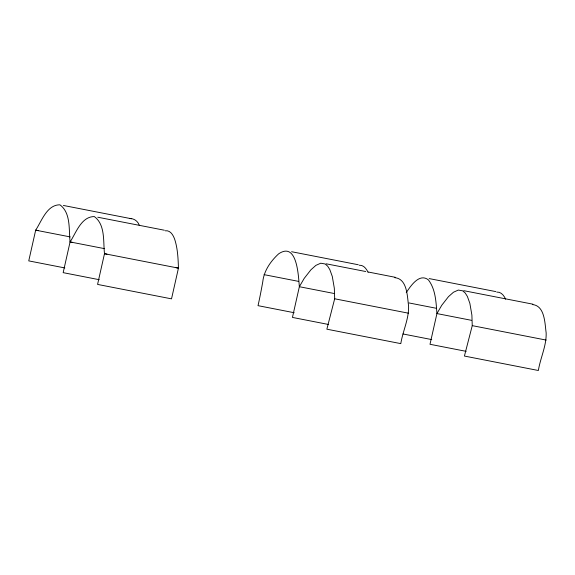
<?xml version="1.0" encoding="UTF-8"?>
<svg xmlns="http://www.w3.org/2000/svg" width="575" height="575" viewBox="0 0 575 575"><rect width="100%" height="100%" fill="white"/><g stroke="black" fill="none" stroke-linecap="round" stroke-linejoin="round"><path stroke-width="0.86" d="M394.795 277.668C407.395 278.796 407.251 296.477 408.588 306.029C409.005 318.931 402.823 330.97 400.797 343.627L326.859 329.188L334.679 298.784L334.319 288.212L332.293 276.446L329.806 269.574L327.671 266.175L325.148 263.968L320.735 263.206L315.898 265.37L310.91 269.804L304.204 278.379L299.359 286.709L292.445 317.422L328.591 324.487M532.364 304.534C544.963 305.663 544.812 323.337 546.157 332.889C546.573 345.798 540.392 357.837 538.365 370.494L464.42 356.054L472.247 325.644L471.888 315.078L469.854 303.305L467.374 296.434L465.24 293.034L462.71 290.828L458.304 290.073L453.467 292.229L448.471 296.664L441.772 305.246L436.928 313.576L430.007 344.288L466.16 351.347M333.867 293.444L299.359 286.709C298.396 276.309 297.304 241.22 278.659 253.827C270.688 261.129 263.875 270.861 262.761 281.851C261.33 289.814 259.807 297.764 258.031 305.663L294.177 312.721M64.838 267.936L28.75 260.885L35.672 230.173C41.716 220.972 46.92 204.75 59.922 204.808C71.041 212.951 68.712 229.698 70.078 241.938L63.164 272.651L99.252 279.702M104.593 248.659L70.085 241.938C76.123 232.731 81.327 216.516 94.329 216.574C105.455 224.717 103.126 241.464 104.492 253.697L97.577 284.417L171.522 298.856L178.444 268.137C178.135 258.743 177.725 249.183 174.958 240.127C173.614 235.822 170.66 229.971 165.255 230.798M406.245 292.632C410.643 286.019 419.29 272.873 428.325 279.809C435.649 289.261 436.044 302.119 436.928 313.576L471.435 320.311M359.21 265.226C363.544 264.823 366.491 268.812 368.058 272.342M496.778 292.086C501.105 291.683 504.059 295.672 505.626 299.201M38.144 230.64L35.672 230.173L70.186 236.9M70.078 241.938L72.551 242.406M106.964 254.164L104.492 253.697L178.444 268.137L175.979 267.641M326.219 263.817L365.722 271.522M463.788 290.684L532.91 304.182M291.611 251.721L358.261 264.744M429.18 278.588L495.83 291.604M63.379 205.455L131.402 218.744M97.786 217.221L164.335 230.216M368.194 272.004L395.348 277.315M264.054 274.642L298.562 281.376M409.012 302.946L436.13 308.243M334.679 298.784L408.617 313.224M472.247 325.644L546.185 340.084M402.989 333.967L431.746 339.588M129.928 218.45C134.284 218.522 137.986 221.339 139.402 225.436"/></g></svg>
